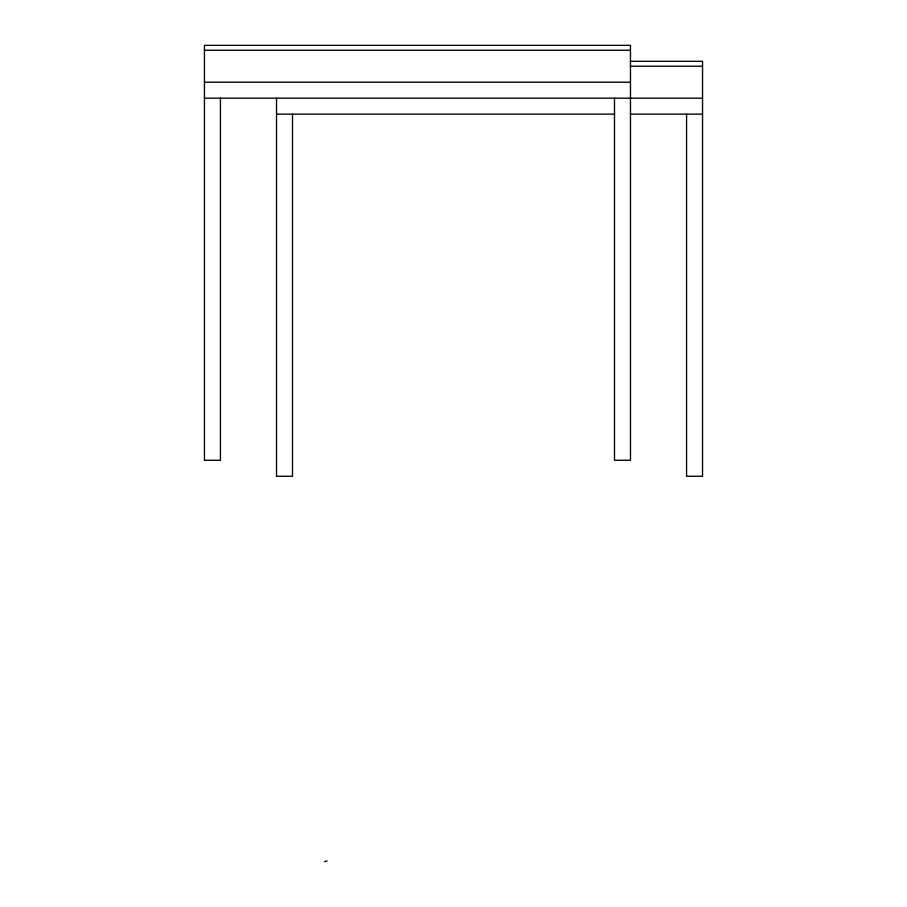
<?xml version="1.0" encoding="UTF-8"?>
<svg xmlns="http://www.w3.org/2000/svg" width="907" height="907" viewBox="0 0 907 907"><rect width="100%" height="100%" fill="white"/><g stroke="black" fill="none" stroke-linecap="round" stroke-linejoin="round"><path stroke-width="1.36" d="M327.053 860.947L324.525 861.65M204.449 50.248L630.467 50.248M630.365 61.325L702.551 61.325L702.551 476.266L686.565 476.266L686.565 114.146M630.365 66.222L702.551 66.222M204.449 82.197L630.467 82.197M204.449 98.171L702.551 98.171M276.533 114.146L614.799 114.146M630.365 114.146L702.551 114.146M614.493 98.171L614.493 460.291L630.467 460.291L630.467 45.35L204.449 45.35L204.449 460.291L220.435 460.291L220.435 98.171M292.507 114.146L292.507 476.266L276.533 476.266L276.533 98.171"/></g></svg>
